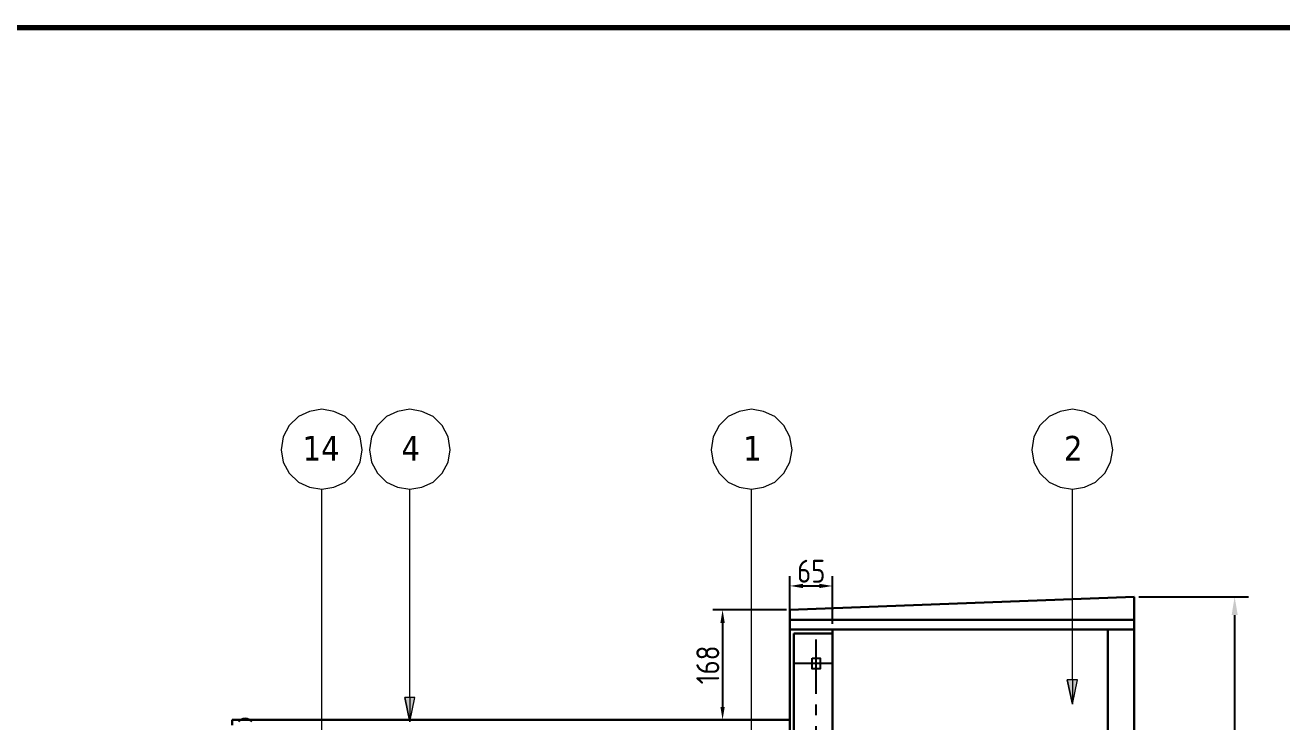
# Model space of a CAD drawing. Header units: millimetres. Extents: x 266108 to 276883, y -181835 to -175175.
# Drawn here: x 270000 to 271917, y -176459 to -175395 of the extents above; entities that cross this region are included whole.
import ezdxf

# ---------------------------------------------------------------- set-up
doc = ezdxf.new("R2010")
doc.units = ezdxf.units.MM
doc.header["$LTSCALE"] = 13
doc.linetypes.add('CENTERX2', pattern=[101.6, 63.5, -12.7, 12.7, -12.7])
doc.linetypes.add('DASHED', pattern=[0.75, 0.5, -0.25])
for name, color, linetype in [('1', 4, 'Continuous'), ('1轮廓实线层', 7, 'Continuous'), ('4虚线层', 6, 'DASHED'), ('粗实线', 4, 'Continuous')]:
    doc.layers.add(name, color=color, linetype=linetype)
for name, color, linetype, lineweight in [('2细实线', 3, 'Continuous', 20), ('标注、文本', 3, 'Continuous', 25), ('铁心', 3, 'Continuous', 0)]:
    doc.layers.add(name, color=color, linetype=linetype, lineweight=lineweight)
doc.styles.get("Standard").update_dxf_attribs({"font": 'gbenor.shx', "bigfont": 'gbcbig.shx'})
doc.styles.add('Tahoma$001', font='tahoma.ttf', dxfattribs={"height": 2.159784})
doc.dimstyles.new('1-15', dxfattribs={"dimscale": 10, "dimtxt": 3.5, "dimasz": 2, "dimexe": 1.5, "dimexo": 0.5, "dimgap": 0.5, "dimtad": 1, "dimtoh": 1, "dimdec": 1, "dimdsep": 46, "dimtxsty": 'Standard', "dimcen": 2.5, "dimclrd": 3, "dimclre": 3, "dimclrt": 3, "dimadec": 0, "dimazin": 2, "dimtfac": 1, "dimtdec": 1, "dimtmove": 0, "dimatfit": 2, "dimfxl": 1, "dimarcsym": 0})
doc.dimstyles.new('英寸 1-10', dxfattribs={"dimscale": 14, "dimtxt": 3.5, "dimasz": 2, "dimexe": 1.5, "dimexo": 0.5, "dimgap": 0.5, "dimtad": 1, "dimtoh": 1, "dimdec": 1, "dimdsep": 46, "dimtxsty": 'Standard', "dimcen": 2.5, "dimclrd": 3, "dimclre": 3, "dimclrt": 3, "dimadec": 0, "dimazin": 2, "dimtfac": 1, "dimtdec": 1, "dimtmove": 0, "dimatfit": 2, "dimfxl": 1, "dimarcsym": 0})

# ---------------------------------------------------------------- blocks, each defined once
blk = doc.blocks.new('*D74')
at = {"layer": 'Defpoints', "color": 0, "transparency": 16777216}
for p in [(271167, -176287.6), (271064.3, -176455.6), (271139.6, -176455.6)]:
    blk.add_point(p, dxfattribs=at)
at = {"layer": '标注、文本', "color": 3, "lineweight": -2, "transparency": 16777216}
for p, q in [((271162, -176287.6), (271049.3, -176287.6)), ((271064.3, -176307.6), (271064.3, -176435.6)), ((271134.6, -176455.6), (271049.3, -176455.6))]:
    blk.add_line(p, q, dxfattribs=at)
at = {"layer": '标注、文本', "color": 3, "transparency": 16777216}
for points in [[(271061, -176307.6), (271067.6, -176307.6), (271064.3, -176287.6)], [(271061, -176435.6), (271067.6, -176435.6), (271064.3, -176455.6)]]:
    blk.add_solid(points, dxfattribs=at)
at = {"layer": '标注、文本', "color": 3, "transparency": 16777216, "insert": (271041.8, -176371.6), "char_height": 35, "attachment_point": 5, "rotation": 90}
blk.add_mtext('168', dxfattribs=at)
blk = doc.blocks.new('*D70')
at = {"layer": 'Defpoints', "color": 0, "transparency": 16777216}
for p in [(271232, -176251.1), (271167, -176313.9), (271232, -176313.9)]:
    blk.add_point(p, dxfattribs=at)
at = {"layer": '标注、文本', "color": 3, "lineweight": -2, "transparency": 16777216}
for p, q in [((271167, -176308.9), (271167, -176236.1)), ((271232, -176308.9), (271232, -176236.1)), ((271187, -176251.1), (271212, -176251.1))]:
    blk.add_line(p, q, dxfattribs=at)
at = {"layer": '标注、文本', "color": 3, "transparency": 16777216}
for points in [[(271187, -176247.8), (271187, -176254.4), (271167, -176251.1)], [(271212, -176247.8), (271212, -176254.4), (271232, -176251.1)]]:
    blk.add_solid(points, dxfattribs=at)
at = {"layer": '标注、文本', "color": 3, "transparency": 16777216, "insert": (271199.5, -176228.6), "char_height": 35, "attachment_point": 5}
blk.add_mtext('65', dxfattribs=at)
blk = doc.blocks.new('*D75')
at = {"layer": '2细实线', "color": 3, "linetype": 'ByBlock', "lineweight": -2, "transparency": 16777216}
for p, q in [((271699, -176267.6), (271866.4, -176267.6)), ((271845.4, -176295.6), (271845.4, -178184.6)), ((271699, -178212.6), (271866.4, -178212.6))]:
    blk.add_line(p, q, dxfattribs=at)
at = {"layer": '2细实线', "color": 3, "linetype": 'ByBlock', "transparency": 16777216}
for points in [[(271840.8, -176295.6), (271850.1, -176295.6), (271845.4, -176267.6)], [(271840.8, -178184.6), (271850.1, -178184.6), (271845.4, -178212.6)]]:
    blk.add_solid(points, dxfattribs=at)
at = {"layer": 'Defpoints', "color": 0, "linetype": 'ByBlock', "transparency": 16777216}
for p in [(271692, -176267.6), (271692, -178212.6), (271845.4, -178212.6)]:
    blk.add_point(p, dxfattribs=at)
at = {"layer": '2细实线', "color": 3, "linetype": 'ByBlock', "transparency": 16777216, "insert": (271812.9, -177240.1), "char_height": 49, "attachment_point": 5, "rotation": 90}
blk.add_mtext('1945 [76.6]', dxfattribs=at)

msp = doc.modelspace()

# ---------------------------------------------------------------- hatches: boundary and pattern name
at = {"layer": '铁心'}
for points in [[(271590.002, -176394.293), (271605.663, -176394.293), (271597.832, -176431.339)], [(271605.663, -176394.293), (271597.832, -176431.339), (271590.002, -176394.293)], [(270579.436, -176421.265), (270595.098, -176421.265), (270587.267, -176458.311)], [(270595.098, -176421.265), (270587.267, -176458.311), (270579.436, -176421.265)]]:
    msp.add_hatch(color=256, dxfattribs=at).paths.add_polyline_path(points)

# ---------------------------------------------------------------- linework, layer by layer
at = {"layer": '1', "color": 1, "linetype": 'CENTERX2', "lineweight": -3, "ltscale": 0.1}
for p, q in [((271207.014, -178132.556), (271207.014, -176317.556)), ((271207.014, -178132.556), (271207.014, -176317.556)), ((271232.014, -176369.556), (271173.014, -176369.556))]:
    msp.add_line(p, q, dxfattribs=at)
at = {"layer": '1', "const_width": 7.849}
msp.add_lwpolyline([(266690.813, -181588.349), (275302.013, -181588.349), (275302.013, -175399.049), (266690.813, -175399.049), (266690.813, -181588.349)], dxfattribs=at)
at = {"layer": '1轮廓实线层'}
for centre, radius, start, end in [((270335.943, -176465.946), 12.4, 89.672726, 143.421423), ((270335.884, -176466.348), 12.803, 37.488414, 89.417438)]:
    msp.add_arc(centre, radius, start, end, dxfattribs=at)
at = {"layer": '4虚线层'}
for p, q in [((271167.014, -176449.556), (271167.014, -178124.556)), ((271173.014, -176443.556), (271173.014, -178130.556))]:
    msp.add_line(p, q, dxfattribs=at)
at = {"layer": '标注、文本'}
msp.add_line((271167.014, -176434.556), (271167.014, -178126.556), dxfattribs=at)
at = {"layer": '粗实线', "lineweight": 30}
for p, q in [((271167.014, -176287.556), (271692.014, -176267.556)), ((271692.014, -178132.556), (271692.014, -176267.556)), ((271167.014, -176317.556), (271167.014, -176287.556)), ((271167.014, -176302.556), (271692.014, -176302.556)), ((271167.014, -178132.556), (271167.014, -176317.556)), ((271232.014, -176317.556), (271167.014, -176317.556)), ((271167.014, -176317.556), (271692.014, -176317.556)), ((271173.014, -178132.556), (271173.014, -176323.556)), ((271173.014, -176323.556), (271232.014, -176323.556)), ((271232.014, -178132.556), (271232.014, -176317.556)), ((271652.014, -178132.556), (271652.014, -176317.556)), ((271167.014, -176455.556), (270316.014, -176455.556)), ((270316.014, -176455.556), (270316.014, -176463.556))]:
    msp.add_line(p, q, dxfattribs=at)
at = {"layer": '粗实线'}
msp.add_lwpolyline([(271201.014, -176361.556), (271213.014, -176361.556), (271213.014, -176377.556), (271201.014, -176377.556)], close=True, dxfattribs=at)
at = {"layer": '铁心'}
for points in [[(270514.57, -176043.263), (270511.257, -176023.384), (270502.221, -176006.217), (270488.367, -175992.362), (270471.199, -175984.832), (270452.827, -175981.519), (270434.153, -175984.832), (270417.286, -175992.362), (270403.432, -176006.217), (270394.095, -176023.384), (270391.083, -176043.263), (270394.095, -176061.936), (270403.432, -176078.803), (270417.286, -176092.657), (270434.153, -176100.488), (270452.827, -176103.5), (270471.199, -176100.488), (270488.367, -176092.657), (270502.221, -176078.803), (270511.257, -176061.936)], [(270649.011, -176043.263), (270645.697, -176023.384), (270636.662, -176006.217), (270622.807, -175992.362), (270605.64, -175984.832), (270587.267, -175981.519), (270568.593, -175984.832), (270551.727, -175992.362), (270537.872, -176006.217), (270528.536, -176023.384), (270525.524, -176043.263), (270528.536, -176061.936), (270537.872, -176078.803), (270551.727, -176092.657), (270568.593, -176100.488), (270587.267, -176103.5), (270605.64, -176100.488), (270622.807, -176092.657), (270636.662, -176078.803), (270645.697, -176061.936)], [(271170.244, -176043.263), (271166.931, -176023.384), (271157.895, -176006.217), (271144.041, -175992.362), (271126.873, -175984.832), (271108.5, -175981.519), (271089.827, -175984.832), (271072.96, -175992.362), (271059.106, -176006.217), (271049.769, -176023.384), (271046.757, -176043.263), (271049.769, -176061.936), (271059.106, -176078.803), (271072.96, -176092.657), (271089.827, -176100.488), (271108.5, -176103.5), (271126.873, -176100.488), (271144.041, -176092.657), (271157.895, -176078.803), (271166.931, -176061.936)], [(271659.576, -176043.263), (271656.263, -176023.384), (271647.227, -176006.217), (271633.373, -175992.362), (271616.205, -175984.832), (271597.832, -175981.519), (271579.159, -175984.832), (271562.292, -175992.362), (271548.438, -176006.217), (271539.101, -176023.384), (271536.089, -176043.263), (271539.101, -176061.936), (271548.438, -176078.803), (271562.292, -176092.657), (271579.159, -176100.488), (271597.832, -176103.5), (271616.205, -176100.488), (271633.373, -176092.657), (271647.227, -176078.803), (271656.263, -176061.936)], [(271590.002, -176394.293), (271597.832, -176431.339), (271605.663, -176394.293)], [(270579.436, -176421.265), (270587.267, -176458.311), (270595.098, -176421.265)]]:
    msp.add_lwpolyline(points, close=True, dxfattribs=at)
for points in [[(270452.827, -176809.647), (270452.827, -176103.5), (270452.827, -176103.5)], [(270587.267, -176421.265), (270587.267, -176103.5), (270587.267, -176103.5)], [(271108.5, -176494.024), (271108.5, -176103.5), (271108.5, -176103.5)], [(271597.832, -176394.293), (271597.832, -176103.5), (271597.832, -176103.5)], [(271597.832, -176394.293), (271597.832, -176431.339), (271590.002, -176394.293)], [(271597.832, -176431.339), (271605.663, -176394.293), (271590.002, -176394.293)], [(270587.267, -176421.265), (270587.267, -176458.311), (270579.436, -176421.265)], [(270587.267, -176458.311), (270595.098, -176421.265), (270579.436, -176421.265)]]:
    msp.add_lwpolyline(points, dxfattribs=at)

# ---------------------------------------------------------------- texts
at = {"layer": '铁心', "style": 'Tahoma$001'}
for s, height, p in [('14', 37.5893, (270423.658, -176059.685)), ('4', 37.589, (270574.503, -176059.685)), ('1', 37.589, (271095.736, -176059.685)), ('2', 37.589, (271585.068, -176059.685))]:
    msp.add_text(s, height=height, dxfattribs=at).set_placement(p)

# ---------------------------------------------------------------- dimensions: what is measured, and where the dimension line sits
at = {"layer": '2细实线', "linetype": 'ByBlock'}
dim = msp.add_linear_dim(base=(271845.43, -178212.556), p1=(271692.014, -176267.556), p2=(271692.014, -178212.556), angle=90, dimstyle='英寸 1-10', dxfattribs=at)
dim.commit()
dim.dimension.update_dxf_attribs({"geometry": '*D75', "text_midpoint": (271812.919, -177240.056)})
at = {"layer": '标注、文本'}
dim = msp.add_linear_dim(base=(271232.014, -176251.111), p1=(271167.014, -176313.852), p2=(271232.014, -176313.852), dimstyle='1-15', dxfattribs=at)
dim.commit()
dim.dimension.update_dxf_attribs({"geometry": '*D70', "text_midpoint": (271199.514, -176228.611)})
dim = msp.add_linear_dim(base=(271064.284, -176455.556), p1=(271167.014, -176287.556), p2=(271139.609, -176455.556), angle=90, dimstyle='1-15', dxfattribs=at)
dim.commit()
dim.dimension.update_dxf_attribs({"geometry": '*D74', "text_midpoint": (271041.784, -176371.556)})

doc.saveas('drawing.dxf')
